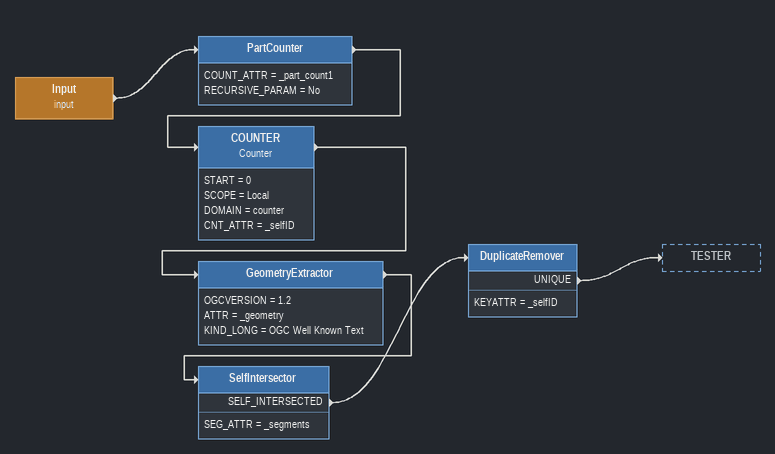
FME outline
Input (input)
    -> PartCounter
PartCounter
    COUNT_ATTR = _part_count1
    RECURSIVE_PARAM = No
    -> COUNTER
COUNTER: Counter
    START = 0
    SCOPE = Local
    DOMAIN = counter
    CNT_ATTR = _selfID
    -> GeometryExtractor
GeometryExtractor
    OGCVERSION = 1.2
    ATTR = _geometry
    KIND_LONG = OGC Well Known Text
    -> SelfIntersector
SelfIntersector
    SEG_ATTR = _segments
    SELF_INTERSECTED -> DuplicateRemover
DuplicateRemover
    KEYATTR = _selfID
    UNIQUE -> TESTER
